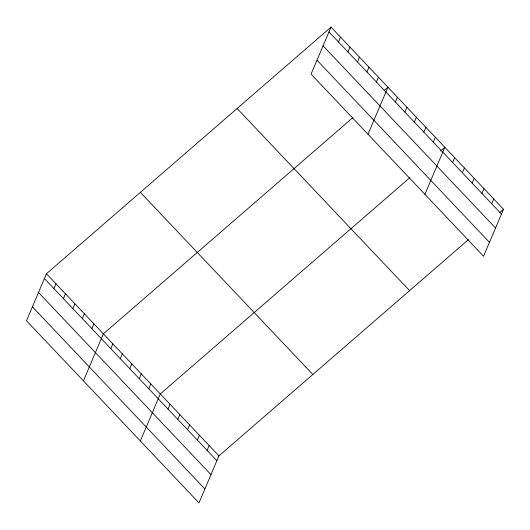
<?xml version="1.0" encoding="UTF-8"?>
<svg xmlns="http://www.w3.org/2000/svg" width="530" height="530" viewBox="0 0 530 530"><rect width="100%" height="100%" fill="white"/><g stroke="black" fill="none" stroke-linecap="round" stroke-linejoin="round"><path stroke-width="0.79" d="M331.025 27.11L311.07 74.12L483.546 256.262L503.5 209.251L331.025 27.11L46.455 273.738L26.5 320.749L198.975 502.891L218.93 455.88L468.513 239.573M53.901 288.572L55.941 283.755M63.381 298.589L65.428 293.772M72.868 308.606L74.915 303.789M82.355 318.623L84.403 313.806M91.842 328.64L93.889 323.823M83.415 380.858L103.37 333.847L352.96 117.534M110.816 348.68L112.857 343.864M120.303 358.697L122.344 353.881M129.784 368.714L131.831 363.898M139.271 378.731L141.318 373.915M148.758 388.748L150.805 383.932M140.331 440.967L160.285 393.949L409.875 177.643M168.017 409.087L170.064 404.271M177.788 419.409L179.836 414.592M338.471 41.943L340.512 37.127M187.567 429.731L189.607 424.914M347.958 51.96L349.999 47.143M357.439 61.977L359.486 57.16M197.339 440.052L199.379 435.236M366.926 71.994L368.973 67.177M207.111 450.374L209.158 445.558M376.413 82.011L378.46 77.194M367.986 134.229L387.94 87.211L384.263 90.405M395.387 102.045L397.427 97.228M404.874 112.062L406.914 107.252M414.354 122.085L416.401 117.269M423.841 132.102L425.888 127.286M433.328 142.119L435.375 137.303M424.901 194.338L444.862 147.32L440.562 151.043M452.587 162.458L454.634 157.642M462.359 172.78L464.406 167.964M472.137 183.102L474.178 178.285M481.909 193.423L483.956 188.607M491.681 203.745L493.728 198.929M499.817 212.444L503.5 209.251M328.984 31.926L501.453 214.067M323.075 45.845L495.543 227.993M316.98 60.195L489.455 242.336M237.115 108.498L409.591 290.639M140.364 192.35L312.839 374.491M46.455 273.738L218.93 455.88M44.414 278.555L216.883 460.696M38.498 292.481L210.973 474.622M32.41 306.824L204.885 488.965"/></g></svg>
